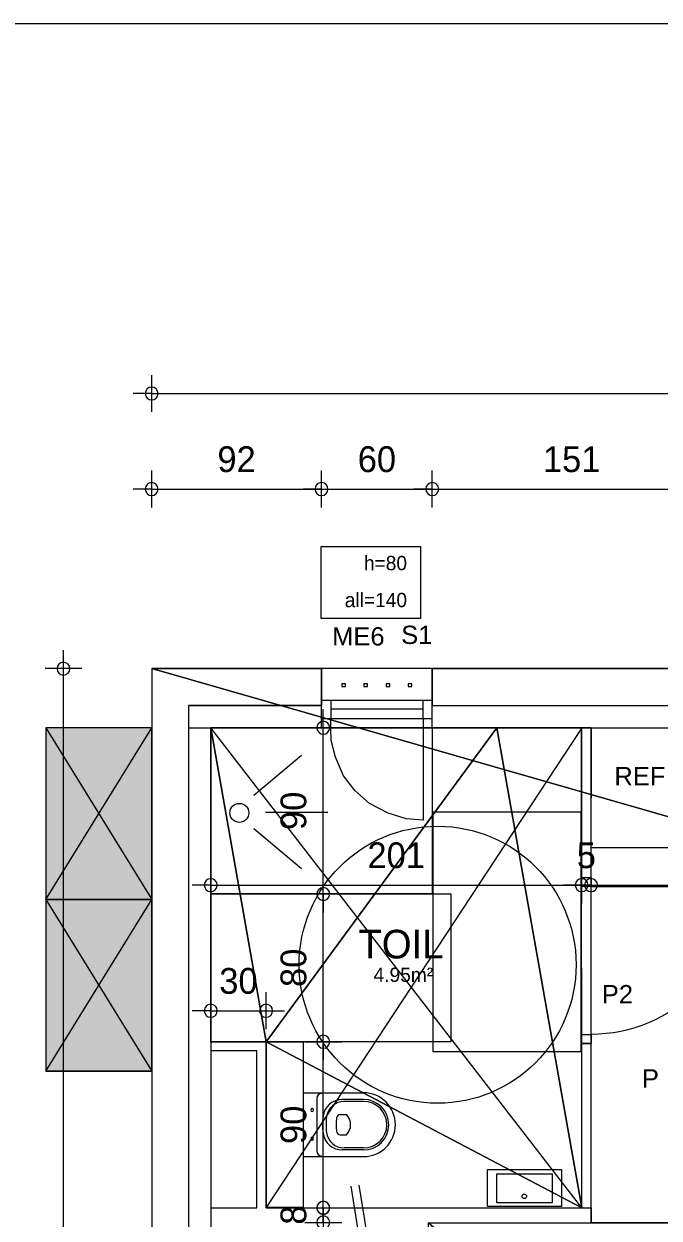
# Model space of a CAD drawing. Header units: metres. Extents: x 1.8 to 61.8, y -53.3 to -11.3.
# Drawn here: x 5.91 to 9.35, y -17.77 to -11.31 of the extents above; entities that cross this region are included whole.
import ezdxf
from ezdxf.enums import TextEntityAlignment as Align
from ezdxf.lldxf.tags import DXFTag

# ---------------------------------------------------------------- set-up
doc = ezdxf.new("R2010")
doc.units = ezdxf.units.M
doc.header["$MEASUREMENT"] = 0
for name, color, linetype in [('Calque commun', 7, 'Continuous'), ('Calque7', 7, 'Continuous'), ('Textes', 7, 'Continuous')]:
    doc.layers.add(name, color=color, linetype=linetype)
doc.styles.add('Arial14', font='arial.ttf', dxfattribs={"height": 0.098961})
doc.styles.add('Century Gothic12', font='GOTHIC.TTF', dxfattribs={"height": 0.077575})
doc.styles.add('Century Gothic18', font='GOTHIC.TTF', dxfattribs={"height": 0.139636})
doc.styles.add('Century Gothic21', font='GOTHIC.TTF', dxfattribs={"height": 0.155151})
tags = doc.linetypes.add('DASHDOT2', pattern=[0.5, 0.25, -0.125, 0, -0.125]).pattern_tags.tags
tags[10:11] = [DXFTag(74, 4), DXFTag(75, 0), DXFTag(340, '0'), DXFTag(46, 1.0), DXFTag(50, 0.0), DXFTag(44, 0.0), DXFTag(45, 0.0)]
tags[8:9] = [DXFTag(74, 4), DXFTag(75, 0), DXFTag(340, '0'), DXFTag(46, 1.0), DXFTag(50, 0.0), DXFTag(44, 0.0), DXFTag(45, 0.0)]
tags[6:7] = [DXFTag(74, 4), DXFTag(75, 0), DXFTag(340, '0'), DXFTag(46, 1.0), DXFTag(50, 0.0), DXFTag(44, 0.0), DXFTag(45, 0.0)]
tags[4:5] = [DXFTag(74, 4), DXFTag(75, 0), DXFTag(340, '0'), DXFTag(46, 1.0), DXFTag(50, 0.0), DXFTag(44, 0.0), DXFTag(45, 0.0)]
tags = doc.linetypes.add('HIDDEN', pattern=[0.375, 0.25, -0.125]).pattern_tags.tags
tags[6:7] = [DXFTag(74, 4), DXFTag(75, 0), DXFTag(340, '0'), DXFTag(46, 1.0), DXFTag(50, 0.0), DXFTag(44, 0.0), DXFTag(45, 0.0)]
tags[4:5] = [DXFTag(74, 4), DXFTag(75, 0), DXFTag(340, '0'), DXFTag(46, 1.0), DXFTag(50, 0.0), DXFTag(44, 0.0), DXFTag(45, 0.0)]
tags = doc.linetypes.add('HIDDEN2', pattern=[0.1875, 0.125, -0.0625]).pattern_tags.tags
tags[6:7] = [DXFTag(74, 4), DXFTag(75, 0), DXFTag(340, '0'), DXFTag(46, 1.0), DXFTag(50, 0.0), DXFTag(44, 0.0), DXFTag(45, 0.0)]
tags[4:5] = [DXFTag(74, 4), DXFTag(75, 0), DXFTag(340, '0'), DXFTag(46, 1.0), DXFTag(50, 0.0), DXFTag(44, 0.0), DXFTag(45, 0.0)]

# ---------------------------------------------------------------- blocks, each defined once
blk = doc.blocks.new('Block52125')
at = {"layer": 'Calque commun', "color": 7, "linetype": 'Continuous', "lineweight": 18}
for p, q in [((6.8015, -14.7998), (6.6016, -14.7998)), ((6.8015, -14.9998), (6.8016, -14.9998))]:
    blk.add_line(p, q, dxfattribs=at)
at = {"layer": 'Calque commun', "color": 7, "linetype": 'Continuous', "lineweight": 9}
blk.add_line((6.8015, -15.1198), (6.9216, -15.1198), dxfattribs=at)
blk = doc.blocks.new('Block52153')
at = {"layer": 'Calque commun', "color": 7, "linetype": 'Continuous', "lineweight": 18}
for p, q in [((6.6016, -14.7998), (7.5216, -14.7998)), ((8.1216, -14.7998), (9.6316, -14.7998)), ((10.4316, -14.7998), (11.9215, -14.7998))]:
    blk.add_line(p, q, dxfattribs=at)
at = {"layer": 'Calque commun', "color": 7, "linetype": 'Continuous', "lineweight": 9}
for p, q in [((6.8015, -14.9998), (7.5216, -14.9998)), ((8.1216, -14.9998), (9.6316, -14.9998)), ((10.4316, -14.9998), (11.9215, -14.9998)), ((6.9216, -15.1198), (7.5216, -15.1198)), ((8.1216, -15.1198), (9.6316, -15.1198)), ((10.4316, -15.1198), (11.9215, -15.1198))]:
    blk.add_line(p, q, dxfattribs=at)
blk = doc.blocks.new('Block52154')
at = {"layer": 'Calque commun', "color": 7, "linetype": 'Continuous', "lineweight": 18}
blk.add_line((6.6016, -14.7998), (6.6016, -23.7998), dxfattribs=at)
at = {"layer": 'Calque commun', "color": 7, "linetype": 'Continuous', "lineweight": 9}
for p, q in [((6.8015, -14.9998), (6.8015, -23.5998)), ((6.9216, -15.1198), (6.9216, -23.4798))]:
    blk.add_line(p, q, dxfattribs=at)
blk = doc.blocks.new('new134')
at = {"layer": 'Calque commun', "color": 5, "linetype": 'Continuous', "lineweight": 9}
blk.add_arc((0, 0), 0.5, 0, 359.99941, dxfattribs=at)
blk = doc.blocks.new('DimLine52255')
at = {"layer": 'Calque commun', "color": 5, "linetype": 'Continuous', "lineweight": 9}
for p, q in [((6.1238, -14.7998, 0), (6.1238, -14.6998, 0)), ((6.2238, -14.7998, 0), (6.0238, -14.7998, 0)), ((6.1238, -23.7998, 0), (6.1238, -14.7998, 0))]:
    blk.add_line(p, q, dxfattribs=at)
at = {"layer": 'Calque commun', "color": 5, "linetype": 'Continuous', "lineweight": 9, "xscale": 0.07000000029802322, "yscale": 0.07000000029802322, "zscale": 0.07000000029802322, "rotation": 90}
blk.add_blockref('new134', (6.1238, -14.7998, 0), dxfattribs=at)
blk = doc.blocks.new('new153')
at = {"layer": 'Calque commun', "color": 5, "linetype": 'Continuous', "lineweight": 9}
blk.add_arc((0, 0), 0.5, 0, 359.99941, dxfattribs=at)
blk = doc.blocks.new('new154')
at = {"layer": 'Calque commun', "color": 5, "linetype": 'Continuous', "lineweight": 9}
blk.add_arc((0, 0), 0.5, 0, 359.99941, dxfattribs=at)
blk = doc.blocks.new('DimLine52339')
at = {"layer": 'Calque commun', "color": 5, "linetype": 'Continuous', "lineweight": 9}
for p, q in [((7.5216, -13.9273), (7.5216, -13.7273)), ((8.1216, -13.9273), (8.1216, -13.7273)), ((7.5216, -13.8273), (7.4216, -13.8273)), ((7.5216, -13.8273), (8.1216, -13.8273)), ((8.1216, -13.8273), (8.2216, -13.8273))]:
    blk.add_line(p, q, dxfattribs=at)
at = {"layer": 'Calque commun', "color": 5, "linetype": 'Continuous', "lineweight": 9, "xscale": 0.07000000029802322, "yscale": 0.07000000029802322, "zscale": 0.07000000029802322}
for name, p in [('new153', (7.5216, -13.8273)), ('new154', (8.1216, -13.8273))]:
    blk.add_blockref(name, p, dxfattribs=at)
at = {"layer": 'Calque commun', "color": 5, "linetype": 'Continuous', "lineweight": 9, "style": 'Century Gothic18'}
blk.add_text('60', height=0.13964, dxfattribs=at).set_placement((7.8216, -13.7773), align=Align.BOTTOM_CENTER)
blk = doc.blocks.new('new157')
at = {"layer": 'Calque commun', "color": 5, "linetype": 'Continuous', "lineweight": 9}
blk.add_arc((0, 0), 0.5, 0, 359.99941, dxfattribs=at)
blk = doc.blocks.new('new158')
at = {"layer": 'Calque commun', "color": 5, "linetype": 'Continuous', "lineweight": 9}
blk.add_arc((0, 0), 0.5, 0, 359.99941, dxfattribs=at)
blk = doc.blocks.new('DimLine52355')
at = {"layer": 'Calque commun', "color": 5, "linetype": 'Continuous', "lineweight": 9}
for p, q in [((6.6016, -13.9273), (6.6016, -13.7273)), ((7.5216, -13.9273), (7.5216, -13.7273)), ((6.6016, -13.8273), (6.5016, -13.8273)), ((6.6016, -13.8273), (7.5216, -13.8273)), ((7.5216, -13.8273), (7.6216, -13.8273))]:
    blk.add_line(p, q, dxfattribs=at)
at = {"layer": 'Calque commun', "color": 5, "linetype": 'Continuous', "lineweight": 9, "xscale": 0.07000000029802322, "yscale": 0.07000000029802322, "zscale": 0.07000000029802322}
for name, p in [('new157', (6.6016, -13.8273)), ('new158', (7.5216, -13.8273))]:
    blk.add_blockref(name, p, dxfattribs=at)
at = {"layer": 'Calque commun', "color": 5, "linetype": 'Continuous', "lineweight": 9, "style": 'Century Gothic18'}
blk.add_text('92', height=0.13964, dxfattribs=at).set_placement((7.0616, -13.7773), align=Align.BOTTOM_CENTER)
blk = doc.blocks.new('new159')
at = {"layer": 'Calque commun', "color": 5, "linetype": 'Continuous', "lineweight": 9}
blk.add_arc((0, 0), 0.5, 0, 359.99941, dxfattribs=at)
blk = doc.blocks.new('new160')
at = {"layer": 'Calque commun', "color": 5, "linetype": 'Continuous', "lineweight": 9}
blk.add_arc((0, 0), 0.5, 0, 359.99941, dxfattribs=at)
blk = doc.blocks.new('DimLine52363')
at = {"layer": 'Calque commun', "color": 5, "linetype": 'Continuous', "lineweight": 9}
for p, q in [((8.1216, -13.9273), (8.1216, -13.7273)), ((9.6316, -13.9273), (9.6316, -13.7273)), ((8.1216, -13.8273), (8.0216, -13.8273)), ((8.1216, -13.8273), (9.6316, -13.8273)), ((9.6316, -13.8273), (9.7316, -13.8273))]:
    blk.add_line(p, q, dxfattribs=at)
at = {"layer": 'Calque commun', "color": 5, "linetype": 'Continuous', "lineweight": 9, "xscale": 0.07000000029802322, "yscale": 0.07000000029802322, "zscale": 0.07000000029802322}
for name, p in [('new159', (8.1216, -13.8273)), ('new160', (9.6316, -13.8273))]:
    blk.add_blockref(name, p, dxfattribs=at)
at = {"layer": 'Calque commun', "color": 5, "linetype": 'Continuous', "lineweight": 9, "style": 'Century Gothic18'}
blk.add_text('151', height=0.13964, dxfattribs=at).set_placement((8.8766, -13.7773), align=Align.BOTTOM_CENTER)
blk = doc.blocks.new('@PRES_1_$$_1-16')
at = {"layer": 'Calque commun', "color": 5, "linetype": 'Continuous', "lineweight": 9}
for p, q in [((0, 0.32), (0.6, 0.32)), ((0.6, 0.15), (0, 0.15)), ((0.05, 0.05), (0.05, 0.15)), ((0.55, 0.15), (0.55, 0.05)), ((0.05, 0.1), (0.55, 0.1)), ((0.6, 0.05), (0, 0.05)), ((0, 0), (0.6, 0))]:
    blk.add_line(p, q, dxfattribs=at)
blk = doc.blocks.new('@PRES_1_$$_1-17')
at = {"layer": 'Calque commun', "color": 7, "linetype": 'Continuous', "lineweight": 9}
blk.add_line((0, 0), (0, 0.32), dxfattribs=at)
blk = doc.blocks.new('@PRES_1_$$_1-18')
at = {"layer": 'Calque commun', "color": 7, "linetype": 'Continuous', "lineweight": 9}
blk.add_line((0, 0), (0, 0.32), dxfattribs=at)
blk = doc.blocks.new('INTER_2D_COMB6')
at = {"layer": 'Calque commun', "color": 0, "linetype": 'ByBlock', "lineweight": -2}
for name in ['@PRES_1_$$_1-16', '@PRES_1_$$_1-17']:
    blk.add_blockref(name, (0, 0), dxfattribs=at)
at = {"layer": 'Calque commun', "color": 0, "linetype": 'ByBlock', "lineweight": -2, "extrusion": (0, 0, -1), "xscale": -1, "yscale": -1, "zscale": -1, "rotation": -180}
blk.add_blockref('@PRES_1_$$_1-18', (-0.6, 0), dxfattribs=at)
blk = doc.blocks.new('PLACED_COMB6')
at = {"layer": 'Calque commun', "color": 0, "linetype": 'ByBlock', "lineweight": -2}
blk.add_blockref('INTER_2D_COMB6', (0, 0), dxfattribs=at)
blk = doc.blocks.new('new245')
at = {"layer": 'Calque commun', "color": 5, "linetype": 'Continuous', "lineweight": 9}
blk.add_arc((0, 0), 0.5, 0, 359.99941, dxfattribs=at)
blk = doc.blocks.new('new246')
at = {"layer": 'Calque commun', "color": 5, "linetype": 'Continuous', "lineweight": 9}
blk.add_arc((0, 0), 0.5, 0, 359.99941, dxfattribs=at)
blk = doc.blocks.new('DimLine54799')
at = {"layer": 'Calque commun', "color": 5, "linetype": 'Continuous', "lineweight": 9}
for p, q in [((6.6016, -13.4101), (6.6016, -13.2101)), ((13.2015, -13.4101), (13.2015, -13.2101)), ((6.6016, -13.3101), (6.5016, -13.3101)), ((6.6016, -13.3101), (13.2015, -13.3101)), ((13.2015, -13.3101), (13.3015, -13.3101))]:
    blk.add_line(p, q, dxfattribs=at)
at = {"layer": 'Calque commun', "color": 5, "linetype": 'Continuous', "lineweight": 9, "xscale": 0.07000000029802322, "yscale": 0.07000000029802322, "zscale": 0.07000000029802322}
for name, p in [('new245', (6.6016, -13.3101)), ('new246', (13.2015, -13.3101))]:
    blk.add_blockref(name, p, dxfattribs=at)
at = {"layer": 'Calque commun', "color": 5, "linetype": 'Continuous', "lineweight": 9, "style": 'Century Gothic18'}
blk.add_text('660', height=0.13964, dxfattribs=at).set_placement((9.9016, -13.2601), align=Align.BOTTOM_CENTER)
blk = doc.blocks.new('douche90x120')
at = {"layer": 'Calque commun', "color": 7, "linetype": 'Continuous', "lineweight": 9}
for p, q in [((-0.491, -0.1501), (-0.2333, -0.3664)), ((-0.6334, -0.4582), (-0.2969, -0.4582)), ((-0.491, -0.7635), (-0.2333, -0.5472))]:
    blk.add_line(p, q, dxfattribs=at)
blk.add_arc((-0.1549, -0.4608), 0.0514, 89.99999, 89.9994, dxfattribs=at)
mesh = blk.add_polyface(dxfattribs=at)
corners = [(-1.2, -0.9), (0, -0.9), (0, 0), (-1.2, 0)]
mesh.append_faces([[corners[k] for k in face] for face in [(0, 1, 2, 3)]], dxfattribs={"color": 7})
blk = doc.blocks.new('80x130')
at = {"layer": 'Calque commun', "color": 7, "linetype": 'HIDDEN', "lineweight": 9}
mesh = blk.add_polyface(dxfattribs=at)
corners = [(0, 0), (0, 1.3), (0.8, 1.3), (0.8, 0)]
mesh.append_faces([[corners[k] for k in face] for face in [(0, 1, 2, 3)]], dxfattribs={"color": 7})
blk = doc.blocks.new('xmodule1pd29')
at = {"layer": 'Calque commun', "color": 5, "linetype": 'Continuous', "lineweight": 9}
blk.add_arc((0, 0), 0.5, 0, 359.99941, dxfattribs=at)
blk = doc.blocks.new('xmodule1pd30')
at = {"layer": 'Calque commun', "color": 5, "linetype": 'Continuous', "lineweight": 9}
blk.add_arc((0, 0), 0.5, 0, 359.99941, dxfattribs=at)
blk = doc.blocks.new('DimLine53452-2')
at = {"layer": 'Calque commun', "color": 5, "linetype": 'Continuous', "lineweight": 9}
for p, q in [((6.9216, -16.9433), (6.9216, -16.7433)), ((8.9309, -16.9433), (8.9309, -16.7433)), ((6.9216, -16.8433), (6.8216, -16.8433)), ((6.9216, -16.8433), (8.9309, -16.8433)), ((8.9309, -16.8433), (9.0309, -16.8433))]:
    blk.add_line(p, q, dxfattribs=at)
at = {"layer": 'Calque commun', "color": 5, "linetype": 'Continuous', "lineweight": 9, "xscale": 0.07000000029802322, "yscale": 0.07000000029802322, "zscale": 0.07000000029802322}
for name, p in [('xmodule1pd29', (6.9216, -16.8433)), ('xmodule1pd30', (8.9309, -16.8433))]:
    blk.add_blockref(name, p, dxfattribs=at)
at = {"layer": 'Calque commun', "color": 5, "linetype": 'Continuous', "lineweight": 9, "style": 'Century Gothic18'}
blk.add_text('201', height=0.13964, dxfattribs=at).set_placement((7.9262, -16.7933), align=Align.BOTTOM_CENTER)
blk = doc.blocks.new('xmodule1pd31')
at = {"layer": 'Calque commun', "color": 5, "linetype": 'Continuous', "lineweight": 9}
blk.add_arc((0, 0), 0.5, 0, 359.99941, dxfattribs=at)
blk = doc.blocks.new('xmodule1pd32')
at = {"layer": 'Calque commun', "color": 5, "linetype": 'Continuous', "lineweight": 9}
blk.add_arc((0, 0), 0.5, 0, 359.99941, dxfattribs=at)
blk = doc.blocks.new('DimLine53460-2')
at = {"layer": 'Calque commun', "color": 5, "linetype": 'Continuous', "lineweight": 9}
for p, q in [((8.9309, -16.9433), (8.9309, -16.7433)), ((8.9816, -16.9433), (8.9816, -16.7433)), ((8.9309, -16.8433), (8.8309, -16.8433)), ((8.9309, -16.8433), (8.9816, -16.8433)), ((8.9816, -16.8433), (9.0816, -16.8433))]:
    blk.add_line(p, q, dxfattribs=at)
at = {"layer": 'Calque commun', "color": 5, "linetype": 'Continuous', "lineweight": 9, "xscale": 0.07000000029802322, "yscale": 0.07000000029802322, "zscale": 0.07000000029802322}
for name, p in [('xmodule1pd31', (8.9309, -16.8433)), ('xmodule1pd32', (8.9816, -16.8433))]:
    blk.add_blockref(name, p, dxfattribs=at)
at = {"layer": 'Calque commun', "color": 5, "linetype": 'Continuous', "lineweight": 9, "style": 'Century Gothic18'}
blk.add_text('5', height=0.1396, dxfattribs=at).set_placement((8.9562, -16.7933), align=Align.BOTTOM_CENTER)
blk = doc.blocks.new('xmodule1pd33')
at = {"layer": 'Calque commun', "color": 5, "linetype": 'Continuous', "lineweight": 9}
blk.add_arc((0, 0), 0.5, 0, 359.99941, dxfattribs=at)
blk = doc.blocks.new('xmodule1pd34')
at = {"layer": 'Calque commun', "color": 5, "linetype": 'Continuous', "lineweight": 9}
blk.add_arc((0, 0), 0.5, 0, 359.99941, dxfattribs=at)
blk = doc.blocks.new('DimLine53468-2')
at = {"layer": 'Calque commun', "color": 5, "linetype": 'Continuous', "lineweight": 9}
for p, q in [((8.9816, -16.9433), (8.9816, -16.7433)), ((11.5283, -16.9433), (11.5283, -16.7433)), ((8.9816, -16.8433), (8.8816, -16.8433)), ((8.9816, -16.8433), (11.5283, -16.8433)), ((11.5283, -16.8433), (11.6283, -16.8433))]:
    blk.add_line(p, q, dxfattribs=at)
at = {"layer": 'Calque commun', "color": 5, "linetype": 'Continuous', "lineweight": 9, "xscale": 0.07000000029802322, "yscale": 0.07000000029802322, "zscale": 0.07000000029802322}
for name, p in [('xmodule1pd33', (8.9816, -16.8433)), ('xmodule1pd34', (11.5283, -16.8433))]:
    blk.add_blockref(name, p, dxfattribs=at)
at = {"layer": 'Calque commun', "color": 5, "linetype": 'Continuous', "lineweight": 9, "style": 'Century Gothic18'}
blk.add_text('255', height=0.13964, dxfattribs=at).set_placement((10.2549, -16.7933), align=Align.BOTTOM_CENTER)
blk = doc.blocks.new('xmodule1pd37')
at = {"layer": 'Calque commun', "color": 5, "linetype": 'Continuous', "lineweight": 9}
blk.add_arc((0, 0), 0.5, 0, 359.99941, dxfattribs=at)
blk = doc.blocks.new('xmodule1pd38')
at = {"layer": 'Calque commun', "color": 5, "linetype": 'Continuous', "lineweight": 9}
blk.add_arc((0, 0), 0.5, 0, 359.99941, dxfattribs=at)
blk = doc.blocks.new('DimLine53484-2')
at = {"layer": 'Calque commun', "color": 5, "linetype": 'Continuous', "lineweight": 9}
for p, q in [((7.5311, -17.6912), (7.5311, -17.5912)), ((7.4311, -17.6912), (7.6311, -17.6912)), ((7.5311, -18.5912), (7.5311, -17.6912)), ((7.4311, -18.5912), (7.6311, -18.5912)), ((7.5311, -18.5912), (7.5311, -18.6912))]:
    blk.add_line(p, q, dxfattribs=at)
at = {"layer": 'Calque commun', "color": 5, "linetype": 'Continuous', "lineweight": 9, "xscale": 0.07000000029802322, "yscale": 0.07000000029802322, "zscale": 0.07000000029802322, "rotation": 90}
for name, p in [('xmodule1pd38', (7.5311, -17.6912)), ('xmodule1pd37', (7.5311, -18.5912))]:
    blk.add_blockref(name, p, dxfattribs=at)
at = {"layer": 'Calque commun', "color": 5, "linetype": 'Continuous', "lineweight": 9, "style": 'Century Gothic18'}
blk.add_text('90', height=0.13964, rotation=90, dxfattribs=at).set_placement((7.4811, -18.1412), align=Align.BOTTOM_CENTER)
blk = doc.blocks.new('xmodule1pd39')
at = {"layer": 'Calque commun', "color": 5, "linetype": 'Continuous', "lineweight": 9}
blk.add_arc((0, 0), 0.5, 0, 359.99941, dxfattribs=at)
blk = doc.blocks.new('xmodule1pd40')
at = {"layer": 'Calque commun', "color": 5, "linetype": 'Continuous', "lineweight": 9}
blk.add_arc((0, 0), 0.5, 0, 359.99941, dxfattribs=at)
blk = doc.blocks.new('DimLine53492-2')
at = {"layer": 'Calque commun', "color": 5, "linetype": 'Continuous', "lineweight": 9}
for p, q in [((7.5311, -16.8912), (7.5311, -16.7912)), ((7.4311, -16.8912), (7.6311, -16.8912)), ((7.5311, -17.6912), (7.5311, -16.8912)), ((7.4311, -17.6912), (7.6311, -17.6912)), ((7.5311, -17.6912), (7.5311, -17.7912))]:
    blk.add_line(p, q, dxfattribs=at)
at = {"layer": 'Calque commun', "color": 5, "linetype": 'Continuous', "lineweight": 9, "xscale": 0.07000000029802322, "yscale": 0.07000000029802322, "zscale": 0.07000000029802322, "rotation": 90}
for name, p in [('xmodule1pd40', (7.5311, -16.8912)), ('xmodule1pd39', (7.5311, -17.6912))]:
    blk.add_blockref(name, p, dxfattribs=at)
at = {"layer": 'Calque commun', "color": 5, "linetype": 'Continuous', "lineweight": 9, "style": 'Century Gothic18'}
blk.add_text('80', height=0.13964, rotation=90, dxfattribs=at).set_placement((7.4811, -17.2912), align=Align.BOTTOM_CENTER)
blk = doc.blocks.new('xmodule1pd41')
at = {"layer": 'Calque commun', "color": 5, "linetype": 'Continuous', "lineweight": 9}
blk.add_arc((0, 0), 0.5, 0, 359.99941, dxfattribs=at)
blk = doc.blocks.new('xmodule1pd42')
at = {"layer": 'Calque commun', "color": 5, "linetype": 'Continuous', "lineweight": 9}
blk.add_arc((0, 0), 0.5, 0, 359.99941, dxfattribs=at)
blk = doc.blocks.new('DimLine53500-2')
at = {"layer": 'Calque commun', "color": 5, "linetype": 'Continuous', "lineweight": 9}
for p, q in [((7.5311, -15.9912), (7.5311, -15.8912)), ((7.4311, -15.9912), (7.6311, -15.9912)), ((7.5311, -16.8912), (7.5311, -15.9912)), ((7.4311, -16.8912), (7.6311, -16.8912)), ((7.5311, -16.8912), (7.5311, -16.9912))]:
    blk.add_line(p, q, dxfattribs=at)
at = {"layer": 'Calque commun', "color": 5, "linetype": 'Continuous', "lineweight": 9, "xscale": 0.07000000029802322, "yscale": 0.07000000029802322, "zscale": 0.07000000029802322, "rotation": 90}
for name, p in [('xmodule1pd42', (7.5311, -15.9912)), ('xmodule1pd41', (7.5311, -16.8912))]:
    blk.add_blockref(name, p, dxfattribs=at)
at = {"layer": 'Calque commun', "color": 5, "linetype": 'Continuous', "lineweight": 9, "style": 'Century Gothic18'}
blk.add_text('90', height=0.13964, rotation=90, dxfattribs=at).set_placement((7.4811, -16.4412), align=Align.BOTTOM_CENTER)
blk = doc.blocks.new('xmodule1pd55')
at = {"layer": 'Calque commun', "color": 5, "linetype": 'Continuous', "lineweight": 9}
blk.add_arc((0, 0), 0.5, 0, 359.99941, dxfattribs=at)
blk = doc.blocks.new('xmodule1pd56')
at = {"layer": 'Calque commun', "color": 5, "linetype": 'Continuous', "lineweight": 9}
blk.add_arc((0, 0), 0.5, 0, 359.99941, dxfattribs=at)
blk = doc.blocks.new('DimLine55785-2')
at = {"layer": 'Calque commun', "color": 5, "linetype": 'Continuous', "lineweight": 9}
for p, q in [((6.9217, -17.6236), (6.9217, -17.4236)), ((7.2215, -17.6236), (7.2215, -17.4236)), ((6.9217, -17.5236), (6.8217, -17.5236)), ((6.9217, -17.5236), (7.2215, -17.5236)), ((7.2215, -17.5236), (7.3215, -17.5236))]:
    blk.add_line(p, q, dxfattribs=at)
at = {"layer": 'Calque commun', "color": 5, "linetype": 'Continuous', "lineweight": 9, "xscale": 0.07000000029802322, "yscale": 0.07000000029802322, "zscale": 0.07000000029802322}
for name, p in [('xmodule1pd55', (6.9217, -17.5236)), ('xmodule1pd56', (7.2215, -17.5236))]:
    blk.add_blockref(name, p, dxfattribs=at)
at = {"layer": 'Calque commun', "color": 5, "linetype": 'Continuous', "lineweight": 9, "style": 'Century Gothic18'}
blk.add_text('30', height=0.13964, dxfattribs=at).set_placement((7.0716, -17.4736), align=Align.BOTTOM_CENTER)
blk = doc.blocks.new('lavmain')
at = {"layer": 'Calque commun', "color": 7, "linetype": 'Continuous', "lineweight": 9}
for p, q in [((0.4, 0), (0, 0)), ((0, 0), (0, -0.2)), ((0.4, -0.2), (0.4, 0)), ((0.35, -0.02), (0.05, -0.02)), ((0.05, -0.02), (0.05, -0.1757)), ((0.35, -0.1757), (0.35, -0.02)), ((0.05, -0.1757), (0.35, -0.1757)), ((0, -0.2), (0.4, -0.2))]:
    blk.add_line(p, q, dxfattribs=at)
blk.add_arc((0.1993, -0.055), 0.0121, 90, 89.99941, dxfattribs=at)
blk = doc.blocks.new('xmodule1pd61')
at = {"layer": 'Calque commun', "color": 5, "linetype": 'Continuous', "lineweight": 9}
blk.add_arc((0, 0), 0.5, 0, 359.99941, dxfattribs=at)
blk = doc.blocks.new('xmodule1pd62')
at = {"layer": 'Calque commun', "color": 5, "linetype": 'Continuous', "lineweight": 9}
blk.add_arc((0, 0), 0.5, 0, 359.99941, dxfattribs=at)
blk = doc.blocks.new('DimLine59627-2')
at = {"layer": 'Calque commun', "color": 5, "linetype": 'Continuous', "lineweight": 9}
for p, q in [((7.5311, -18.5897), (7.5311, -18.4897)), ((7.4311, -18.5897), (7.6311, -18.5897)), ((7.5311, -18.6697), (7.5311, -18.5897)), ((7.4311, -18.6697), (7.6311, -18.6697)), ((7.5311, -18.6697), (7.5311, -18.7697))]:
    blk.add_line(p, q, dxfattribs=at)
at = {"layer": 'Calque commun', "color": 5, "linetype": 'Continuous', "lineweight": 9, "xscale": 0.07000000029802322, "yscale": 0.07000000029802322, "zscale": 0.07000000029802322, "rotation": 90}
for name, p in [('xmodule1pd62', (7.5311, -18.5897)), ('xmodule1pd61', (7.5311, -18.6697))]:
    blk.add_blockref(name, p, dxfattribs=at)
at = {"layer": 'Calque commun', "color": 5, "linetype": 'Continuous', "lineweight": 9, "style": 'Century Gothic18'}
blk.add_text('8', height=0.1396, rotation=90.00205, dxfattribs=at).set_placement((7.4811, -18.6297), align=Align.BOTTOM_CENTER)
blk = doc.blocks.new('60x65')
at = {"layer": 'Calque commun', "color": 7, "linetype": 'HIDDEN', "lineweight": 9}
mesh = blk.add_polyface(dxfattribs=at)
corners = [(0, 0.6), (0.65, 0.6), (0.65, 0), (0, 0)]
mesh.append_faces([[corners[k] for k in face] for face in [(0, 1, 2, 3)]], dxfattribs={"color": 7})
blk = doc.blocks.new('@PRES_1_$$_1-40')
at = {"layer": 'Calque commun', "color": 5, "linetype": 'Continuous', "lineweight": 9}
blk.add_line((0.05, 0.05), (0.05, 0.85), dxfattribs=at)
at = {"layer": 'Calque commun', "color": 5, "linetype": 'Continuous', "lineweight": 9, "extrusion": (0, 0, -1)}
blk.add_arc((-0.05, 0.05), 0.8, 90, 180, dxfattribs=at)
at = {"layer": 'Calque commun', "color": 5, "linetype": 'Continuous', "lineweight": 9}
mesh = blk.add_polyface(dxfattribs=at)
corners = [(0, 0), (0, 0.05), (0.05, 0.05), (0.05, 0)]
mesh.append_faces([[corners[k] for k in face] for face in [(0, 1, 2, 3)]], dxfattribs={"color": 5})
mesh = blk.add_polyface(dxfattribs=at)
corners = [(0.85, 0), (0.85, 0.05), (0.9, 0.05), (0.9, 0)]
mesh.append_faces([[corners[k] for k in face] for face in [(0, 1, 2, 3)]], dxfattribs={"color": 5})
blk = doc.blocks.new('@PRES_1_$$_1-41')
at = {"layer": 'Calque commun', "color": 0, "linetype": 'ByBlock', "lineweight": -2}
blk.add_line((0, 0), (0, 0.05), dxfattribs=at)
blk = doc.blocks.new('@PRES_1_$$_1-42')
at = {"layer": 'Calque commun', "color": 0, "linetype": 'ByBlock', "lineweight": -2}
blk.add_line((0, 0), (0, 0.05), dxfattribs=at)
blk = doc.blocks.new('INTER_2D_COMB14')
at = {"layer": 'Calque commun', "color": 0, "linetype": 'ByBlock', "lineweight": -2}
blk.add_blockref('@PRES_1_$$_1-40', (0, 0), dxfattribs=at)
at = {"layer": 'Calque7', "color": 15, "linetype": 'Continuous', "lineweight": 18}
blk.add_blockref('@PRES_1_$$_1-41', (0, 0), dxfattribs=at)
at = {"layer": 'Calque7', "color": 15, "linetype": 'Continuous', "lineweight": 18, "extrusion": (0, 0, -1), "xscale": -1, "yscale": -1, "zscale": -1, "rotation": -180}
blk.add_blockref('@PRES_1_$$_1-42', (-0.9, 0), dxfattribs=at)
blk = doc.blocks.new('PLACED_COMB14')
at = {"layer": 'Calque commun', "color": 0, "linetype": 'ByBlock', "lineweight": -2}
blk.add_blockref('INTER_2D_COMB14', (0, 0), dxfattribs=at)
blk = doc.blocks.new('xmodule1pd73')
at = {"layer": 'Calque commun', "color": 9, "linetype": 'HIDDEN2', "lineweight": 9}
for p, q in [((8.9316, -18.5912), (6.9216, -15.9912)), ((8.9316, -15.9912), (7.2215, -18.5893))]:
    blk.add_line(p, q, dxfattribs=at)
at = {"layer": 'Calque commun', "color": 15, "linetype": 'Continuous', "lineweight": 18}
for p, q in [((8.9816, -15.9912), (8.9316, -15.9912)), ((8.9316, -16.8015), (8.9316, -15.9912)), ((8.9816, -16.8015), (8.9816, -15.9912)), ((7.2215, -17.6912), (6.9216, -17.6912)), ((6.9216, -17.6912), (6.9216, -17.7412)), ((7.2215, -18.5912), (7.2215, -17.6912)), ((8.9316, -18.5912), (8.9316, -17.7015)), ((8.9816, -18.6413), (8.9816, -17.7015)), ((7.1715, -17.7412), (6.9216, -17.7412)), ((7.1715, -18.5912), (7.1715, -17.7412))]:
    blk.add_line(p, q, dxfattribs=at)
at = {"layer": 'Calque commun', "color": 7, "linetype": 'Continuous', "lineweight": 9}
blk.add_line((8.9816, -15.9912), (8.9816, -16.3712), dxfattribs=at)
at = {"layer": 'Calque commun', "color": 7, "linetype": 'DASHDOT2', "lineweight": 9}
for p, q in [((7.9117, -19.8805), (7.682, -18.474)), ((7.9557, -19.875), (7.7259, -18.4685))]:
    blk.add_line(p, q, dxfattribs=at)
at = {"layer": 'Calque commun', "color": 7, "linetype": 'Continuous', "lineweight": 18}
for p, q in [((6.9217, -18.5912), (6.9217, -18.6712)), ((6.9217, -18.5912), (7.1715, -18.5912)), ((7.2215, -18.5912), (8.9816, -18.5912)), ((8.9816, -18.5912), (8.9816, -18.6712))]:
    blk.add_line(p, q, dxfattribs=at)
at = {"layer": 'Calque commun', "color": 7, "linetype": 'HIDDEN', "lineweight": 9, "flags": 128}
blk.add_lwpolyline([(8.0716, -15.9412), (8.0716, -16.4912), (7.98, -16.4841), (7.883, -16.4529), (7.7807, -16.4009), (7.7027, -16.3316), (7.6403, -16.2518), (7.5969, -16.1496), (7.5744, -16.0594), (7.5716, -15.9912), (7.5716, -15.9412)], dxfattribs=at)
at = {"layer": 'Calque commun', "color": 7, "linetype": 'HIDDEN', "lineweight": 9, "extrusion": (0, -1.22461e-16, -1)}
blk.add_arc((-8.1504, -17.2743), 0.75, 269.99999, 269.9994, dxfattribs=at)
at = {"layer": 'Calque commun', "color": 5, "linetype": 'Continuous', "lineweight": 9}
for name in ['DimLine53500-2', 'DimLine53452-2', 'DimLine53460-2', 'DimLine53468-2', 'DimLine53492-2', 'DimLine55785-2', 'DimLine53484-2', 'DimLine59627-2']:
    blk.add_blockref(name, (0, 0), dxfattribs=at)
at = {"layer": 'Calque commun', "color": 0, "linetype": 'ByBlock', "lineweight": -2, "extrusion": (0, 0, -1), "xscale": -1, "yscale": -1, "zscale": -1, "rotation": -180}
blk.add_blockref('douche90x120', (-6.9216, -15.9912), dxfattribs=at)
at = {"layer": 'Calque commun', "color": 0, "linetype": 'ByBlock', "lineweight": -2}
for name, p, rotation in [('60x65', (9.5816, -16.6412), 90), ('PLACED_COMB14', (8.9316, -16.8015), -90.00000000000001), ('80x130', (8.2216, -17.6912), 90)]:
    blk.add_blockref(name, p, dxfattribs=dict(at, rotation=rotation))
blk.add_blockref('80x130', (8.1264, -17.746), dxfattribs=at)
at = {"layer": 'Calque commun', "color": 0, "linetype": 'ByBlock', "lineweight": -2, "extrusion": (0, 0, -1), "xscale": -1, "yscale": -1, "zscale": -1}
blk.add_blockref('lavmain', (-8.4207, -18.583), dxfattribs=at)
at = {"layer": 'Calque commun', "color": 9, "linetype": 'ByBlock', "lineweight": -2, "style": 'Century Gothic12'}
blk.add_text('4.95m²', height=0.07758, dxfattribs=at).set_placement((8.1264, -17.29), align=Align.TOP_RIGHT)
at = {"layer": 'Textes', "color": 5, "linetype": 'ByBlock', "lineweight": -2, "style": 'Arial14'}
for s, p in [('REF', (9.1079, -16.332)), ('P2', (9.04, -17.5129))]:
    blk.add_text(s, height=0.09896, dxfattribs=at).set_placement(p, align=Align.BOTTOM_LEFT)
at = {"layer": 'Textes', "color": 5, "linetype": 'ByBlock', "lineweight": -2, "style": 'Century Gothic21'}
blk.add_text('TOIL', height=0.15515, dxfattribs=at).set_placement((8.1826, -17.0851), align=Align.TOP_RIGHT)
at = {"layer": 'Calque commun', "color": 9, "linetype": 'Continuous', "lineweight": 9}
mesh = blk.add_polyface(dxfattribs=at)
corners = [(8.4705, -15.9912), (6.9216, -15.9912), (7.2215, -17.6912), (8.9316, -18.5912), (8.9305, -15.9912), (7.2215, -18.5893), (6.9217, -17.6912)]
mesh.append_faces([[corners[k] for k in face] for face in [(0, 3, 4), (3, 2, 5)]], dxfattribs={"vtx0": -1, "color": 9})
mesh.append_faces([[corners[k] for k in face] for face in [(0, 2, 3)]], dxfattribs={"vtx0": -1, "vtx1": -1, "vtx2": -1, "color": 9})
mesh.append_faces([[corners[k] for k in face] for face in [(6, 2, 1)]], dxfattribs={"vtx1": -1, "color": 9})
mesh.append_faces([[corners[k] for k in face] for face in [(0, 1, 2)]], dxfattribs={"vtx1": -1, "vtx2": -1, "color": 9})
mesh = blk.add_polyface(dxfattribs=at)
corners = [(8.9816, -18.6712), (8.9816, -15.9912), (11.5315, -15.9912), (11.5215, -18.6712)]
mesh.append_faces([[corners[k] for k in face] for face in [(0, 1, 2, 3)]], dxfattribs={"color": 9})
mesh = blk.add_polyface(dxfattribs=at)
corners = [(12.5815, -19.6158), (9.2215, -20.5513), (11.5815, -18.6712), (12.9215, -24.3512), (12.8815, -16.2714), (12.5815, -19.0635), (8.9415, -20.5513), (8.9415, -20.6013), (8.9415, -19.5712), (8.1016, -18.6712), (9.2215, -19.6512), (6.9216, -24.3512), (11.5815, -16.2714), (12.9215, -19.6158), (6.9216, -20.6013), (12.8815, -19.0635), (8.1016, -19.5712), (8.9416, -19.6512)]
mesh.append_faces([[corners[k] for k in face] for face in [(8, 10, 17)]], dxfattribs={"vtx0": -1, "color": 9})
mesh.append_faces([[corners[k] for k in face] for face in [(0, 1, 2), (0, 3, 1), (2, 4, 5), (8, 9, 10), (1, 11, 7)]], dxfattribs={"vtx0": -1, "vtx1": -1, "vtx2": -1, "color": 9})
mesh.append_faces([[corners[k] for k in face] for face in [(2, 1, 10)]], dxfattribs={"vtx0": -1, "vtx2": -1, "color": 9})
mesh.append_faces([[corners[k] for k in face] for face in [(6, 1, 7), (14, 7, 11)]], dxfattribs={"vtx1": -1, "color": 9})
mesh.append_faces([[corners[k] for k in face] for face in [(5, 0, 2), (3, 11, 1), (9, 2, 10)]], dxfattribs={"vtx1": -1, "vtx2": -1, "color": 9})
mesh.append_faces([[corners[k] for k in face] for face in [(2, 12, 4), (0, 13, 3), (4, 15, 5), (8, 16, 9)]], dxfattribs={"vtx2": -1, "color": 9})
blk = doc.blocks.new('wc suspendu')
at = {"layer": 'Calque commun', "color": 15, "linetype": 'Continuous', "lineweight": 9}
for p, q in [((-0.173, -0.0497), (-0.173, -0.0515)), ((-0.173, -0.0497), (-0.173, -0.372)), ((0.168, -0.0447), (-0.168, -0.0447)), ((0.173, -0.0497), (0.173, -0.0515)), ((0.173, -0.0497), (0.173, -0.372)), ((0.1434, -0.1197), (-0.1434, -0.1197)), ((-0.137, -0.372), (-0.137, -0.2571)), ((-0.055, -0.2465), (-0.0551, -0.2797)), ((0.055, -0.2465), (0.0551, -0.2797)), ((0.137, -0.372), (0.137, -0.2571)), ((-0.1257, -0.3727), (-0.1257, -0.2673)), ((0.1257, -0.3727), (0.1257, -0.2673))]:
    blk.add_line(p, q, dxfattribs=at)
for centre, radius, start, end in [((-0.168, -0.0497), 0.005, 90, 180), ((0.168, -0.0497), 0.005, 0, 90), ((-0.1434, -0.1447), 0.025, 90, 180), ((-0.0756, -0.0946), 0.0075, 0, 359.99941), ((0.0794, -0.0946), 0.0075, 0, 359.99941), ((0.1434, -0.1447), 0.025, 0, 90), ((-0.032, -0.2571), 0.105, 97.50497, 180), ((-0.0294, -0.2673), 0.0963, 97.50497, 180), ((0, -0.5), 0.35, 90, 97.50497), ((0, -0.4902), 0.3211, 90, 97.50497), ((0, -0.5), 0.35, 82.49503, 90), ((0, -0.4902), 0.3211, 82.49503, 90), ((0.0294, -0.2673), 0.0963, 0, 82.49502), ((0.032, -0.2571), 0.105, 0, 82.49502), ((-0.035, -0.2465), 0.02, 97.86215, 180), ((0, -0.5), 0.2759, 90, 97.86215), ((0, -0.5), 0.2759, 82.13785, 90), ((0.035, -0.2465), 0.02, 0, 82.13785), ((0, -0.2241), 0.0783, 225.26952, 314.73049), ((0, -0.372), 0.173, 180, 270), ((0, -0.372), 0.137, 180, 270), ((0, -0.3727), 0.1257, 180, 270), ((0, -0.372), 0.137, 270, 0), ((0, -0.372), 0.173, 270, 0), ((0, -0.3727), 0.1257, 270, 0)]:
    blk.add_arc(centre, radius, start, end, dxfattribs=at)

msp = doc.modelspace()

# ---------------------------------------------------------------- linework, layer by layer
at = {"layer": 'Calque commun', "color": 12, "linetype": 'Continuous', "lineweight": 18}
for p, q in [((7.5216, -14.7998), (7.5216, -14.9998)), ((8.1216, -14.7998), (8.1216, -14.9998)), ((7.5216, -14.9998), (6.8015, -15.0001)), ((6.8015, -15.0001), (6.8015, -23.6001))]:
    msp.add_line(p, q, dxfattribs=at)
at = {"layer": 'Calque commun', "color": 7, "linetype": 'Continuous', "lineweight": 9}
msp.add_line((8.1216, -15.1198), (6.9216, -15.1198), dxfattribs=at)
at = {"layer": 'Calque commun', "color": 7, "linetype": 'HIDDEN', "lineweight": 9, "flags": 128}
for points in [[(6.0275, -15.1198), (6.0275, -16.0493), (6.6016, -16.0493), (6.6016, -15.1198), (6.0275, -15.1198), (6.6016, -16.0493), (6.0275, -16.0493), (6.6016, -15.1198)], [(6.0275, -16.0493), (6.0275, -16.9788), (6.6016, -16.9788), (6.6016, -16.0493), (6.0275, -16.0493), (6.6016, -16.9788), (6.0275, -16.9788), (6.6016, -16.0493)]]:
    msp.add_lwpolyline(points, dxfattribs=at)
at = {"layer": 'Calque commun', "color": 7, "linetype": 'HIDDEN2', "lineweight": 9, "flags": 128}
msp.add_lwpolyline([(8.0716, -15.0698), (8.0716, -15.6198), (7.98, -15.6127), (7.883, -15.5815), (7.7807, -15.5295), (7.7027, -15.4602), (7.6403, -15.3804), (7.5969, -15.2782), (7.5744, -15.188), (7.5716, -15.1198), (7.5716, -15.0698)], dxfattribs=at)
at = {"layer": 'Calque commun', "color": 43, "linetype": 'HIDDEN', "lineweight": 9}
msp.add_trace([(6.6016, -15.1198), (6.0275, -15.1198), (6.6016, -16.9788), (6.0275, -16.9788)], dxfattribs=at)

# ---------------------------------------------------------------- block references
at = {"layer": 'Calque commun', "color": 5, "linetype": 'Continuous', "lineweight": 9}
for name in ['DimLine54799', 'DimLine52355', 'DimLine52339', 'DimLine52363', 'DimLine52255']:
    msp.add_blockref(name, (0, 0), dxfattribs=at)
at = {"layer": 'Calque commun', "color": 0, "linetype": 'ByBlock', "lineweight": -2}
for name, p in [('Block52125', (0, 0)), ('Block52153', (0, 0)), ('Block52154', (0, 0)), ('xmodule1pd73', (0, 0.8714))]:
    msp.add_blockref(name, p, dxfattribs=at)
at = {"layer": 'Calque commun', "color": 0, "linetype": 'ByBlock', "lineweight": -2, "extrusion": (0, 0, -1), "xscale": -1, "yscale": -1, "zscale": -1, "rotation": -180}
msp.add_blockref('PLACED_COMB6', (-8.1216, -15.1198), dxfattribs=at)
at = {"layer": 'Calque commun', "color": 0, "linetype": 'ByBlock', "lineweight": -2, "rotation": 90}
msp.add_blockref('wc suspendu', (7.3769, -17.269), dxfattribs=at)

# ---------------------------------------------------------------- texts
at = {"layer": 'Calque commun', "color": 5, "linetype": 'ByBlock', "lineweight": -2, "insert": (7.9849, -14.1892), "char_height": 0.07758, "attachment_point": 3, "line_spacing_factor": 1.546883, "style": 'Century Gothic12'}
msp.add_mtext('h=80\\Pall=140', dxfattribs=at)
at = {"layer": 'Textes', "color": 5, "linetype": 'ByBlock', "lineweight": -2, "style": 'Arial14'}
for s, p in [('ME6', (7.579, -14.704)), ('S1', (7.9532, -14.6958))]:
    msp.add_text(s, height=0.09896, dxfattribs=at).set_placement(p, align=Align.BOTTOM_LEFT)
msp.add_text('P', height=0.099, dxfattribs=at).set_placement((9.3496, -17.0974), align=Align.BOTTOM_RIGHT)

# ---------------------------------------------------------------- meshes
at = {"layer": 'Calque commun', "color": 7, "linetype": 'Continuous', "lineweight": 9}
mesh = msp.add_polyface(dxfattribs=at)
corners = [(61.7636, -11.3086), (1.7636, -11.3086), (1.7636, -53.3086), (61.7636, -53.3086)]
mesh.append_faces([[corners[k] for k in face] for face in [(0, 1, 2, 3)]], dxfattribs={"color": 7})
at = {"layer": 'Calque commun', "color": 11, "linetype": 'Continuous', "lineweight": 18}
mesh = msp.add_polyface(dxfattribs=at)
corners = [(7.519, -14.1384), (8.0574, -14.1384), (8.0574, -14.5291), (7.519, -14.5291)]
mesh.append_faces([[corners[k] for k in face] for face in [(0, 1, 2, 3)]], dxfattribs={"color": 11})
at = {"layer": 'Calque commun', "color": 9, "linetype": 'Continuous', "lineweight": 9}
mesh = msp.add_polyface(dxfattribs=at)
corners = [(19.6015, -23.7998), (26.0015, -23.7998), (19.4015, -16.6352), (13.2015, -16.6352), (13.2015, -14.7998), (13.0015, -16.6352), (19.6015, -25.6352), (13.0015, -25.6352), (13.0015, -23.7998), (6.6016, -23.7998), (6.6016, -14.7998), (26.0015, -14.7998), (19.4015, -14.7998)]
mesh.append_faces([[corners[k] for k in face] for face in [(11, 2, 1)]], dxfattribs={"vtx0": -1, "vtx1": -1, "color": 9})
mesh.append_faces([[corners[k] for k in face] for face in [(0, 2, 8)]], dxfattribs={"vtx0": -1, "vtx1": -1, "vtx2": -1, "color": 9})
mesh.append_faces([[corners[k] for k in face] for face in [(0, 8, 7), (5, 9, 8)]], dxfattribs={"vtx0": -1, "vtx2": -1, "color": 9})
mesh.append_faces([[corners[k] for k in face] for face in [(3, 4, 5), (6, 0, 7)]], dxfattribs={"vtx1": -1, "color": 9})
mesh.append_faces([[corners[k] for k in face] for face in [(0, 1, 2), (4, 10, 5), (10, 9, 5), (2, 5, 8)]], dxfattribs={"vtx1": -1, "vtx2": -1, "color": 9})
mesh.append_faces([[corners[k] for k in face] for face in [(11, 12, 2)]], dxfattribs={"vtx2": -1, "color": 9})
at = {"layer": 'Calque commun', "color": 25, "linetype": 'Continuous', "lineweight": 18}
mesh = msp.add_polyface(dxfattribs=at)
corners = [(7.6516, -14.8821), (7.6316, -14.8821), (7.6316, -14.8971), (7.6516, -14.8971)]
mesh.append_faces([[corners[k] for k in face] for face in [(0, 1, 2, 3)]], dxfattribs={"color": 25})
mesh = msp.add_polyface(dxfattribs=at)
corners = [(7.7716, -14.8821), (7.7516, -14.8821), (7.7516, -14.8971), (7.7716, -14.8971)]
mesh.append_faces([[corners[k] for k in face] for face in [(0, 1, 2, 3)]], dxfattribs={"color": 25})
mesh = msp.add_polyface(dxfattribs=at)
corners = [(7.8916, -14.8821), (7.8716, -14.8821), (7.8716, -14.8971), (7.8916, -14.8971)]
mesh.append_faces([[corners[k] for k in face] for face in [(0, 1, 2, 3)]], dxfattribs={"color": 25})
mesh = msp.add_polyface(dxfattribs=at)
corners = [(8.0116, -14.8821), (7.9916, -14.8821), (7.9916, -14.8971), (8.0116, -14.8971)]
mesh.append_faces([[corners[k] for k in face] for face in [(0, 1, 2, 3)]], dxfattribs={"color": 25})
at = {"layer": 'Calque commun', "color": 7, "linetype": 'Continuous', "lineweight": 9}
mesh = msp.add_polyface(dxfattribs=at)
corners = [(7.4215, -17.7181), (7.2215, -17.7181), (7.2215, -16.8198), (7.4215, -16.8198)]
mesh.append_faces([[corners[k] for k in face] for face in [(0, 1, 2, 3)]], dxfattribs={"color": 7})

doc.saveas('drawing.dxf')
